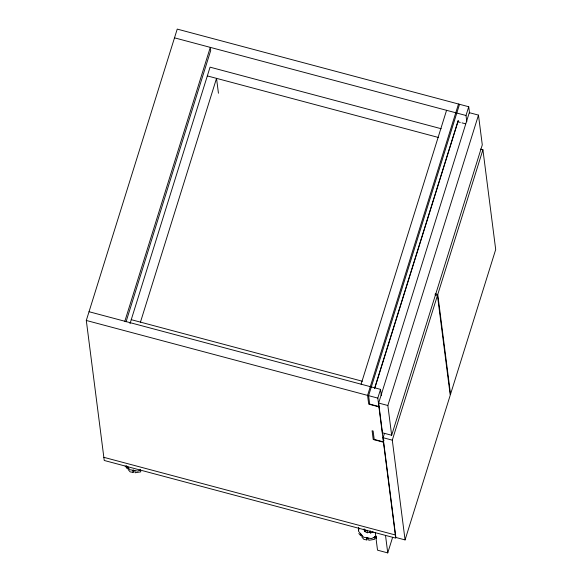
<?xml version="1.0" encoding="UTF-8"?>
<svg xmlns="http://www.w3.org/2000/svg" width="582" height="582" viewBox="0 0 582 582"><rect width="100%" height="100%" fill="white"/><g stroke="black" fill="none" stroke-linecap="round" stroke-linejoin="round"><path stroke-width="0.87" d="M358.687 527.343L358.556 531.315L363.597 537.222L371.527 538.626L376.263 536.124M364.47 528.973L364.798 531.533L367.402 532.792L367.453 532.319L370.385 532.537L370.341 533.01L373.149 532.144L372.829 531.781M128.375 467.135L127 468.19L126.745 466.182L127.996 467.652L128.258 469.659L130.15 471.878L133.125 472.409L133.649 469.95M358.832 533.49L360.731 535.709L360.469 533.701L361.728 535.171L361.982 537.179L363.881 539.398L366.856 539.929L367.38 537.47M89.031 311.719L380.533 389.373L377.805 398.11L395.738 538.124L104.243 460.471L86.303 320.464L177.234 29.1L468.728 106.746L469.536 113.054M124.832 321.257L210.298 47.375L210.706 50.525L126.047 321.81M130.012 323.65L210.058 67.163L441.156 128.724M140.458 322.13L216.533 78.359L218.439 93.236M361.095 384.193L446.569 110.311M458.5 104.025L367.577 395.389L368.697 404.134L378.926 406.862M459.525 104.294L368.595 395.658L369.716 404.41M374.546 388.463L458.165 120.518M374.859 387.932L458.209 120.852M466.808 121.791L466 115.491L468.728 106.746M378.649 403.05L469.274 112.661L478.477 115.112L482.289 144.867L391.664 435.256L382.461 432.804L378.649 403.05L387.852 405.501L391.664 435.256M387.852 405.501L478.477 115.112M434.943 294.776L437.453 295.445L450.235 395.207L405.072 539.914L395.869 537.462L383.087 437.7L384.44 433.372M383.953 440.145L383.407 441.876L374.204 439.425M405.072 539.914L392.29 440.152L437.453 295.445M482.914 149.763L495.697 249.525L450.533 394.232L437.759 294.477L482.914 149.763L480.405 149.094M375.281 532.676L377.522 550.172L387.75 552.9L392.624 537.288M364.798 531.533L364.965 529.518M140.167 469.856L137.803 471.107L129.873 469.703L126.512 465.76M174.505 37.837L466 115.491M457.743 121.74L460.304 122.424M462.006 122.875L465.418 123.784M207.33 75.907L438.428 137.468M435.249 293.808L437.759 294.477M131.256 319.678L362.353 381.239M86.303 320.464L377.805 398.11M369.672 404.075L378.882 406.527M383.087 437.7L392.29 440.152M383.451 442.211L373.222 439.49L372.102 430.738L373.127 431.015L374.248 439.759M103.836 457.321L395.338 534.974M363.306 529.111L365.183 531.221M125.108 465.971L127 468.19M374.983 536.284L376.241 538.459L375.987 536.451L374.219 537.382L374.473 539.39L368.828 540.278L368.573 538.27L366.602 537.921L366.856 539.929M380.533 389.373L381.341 395.673M385.51 535.396L387.75 552.9M370.167 530.828L370.385 532.537M370.116 531.301L370.341 533.01M367.075 530.231L367.402 532.792M358.65 528.609L358.825 529.947M140.488 469.863L140.749 471.871L135.104 472.759L134.842 470.751L132.871 470.394L133.125 472.409"/></g></svg>
